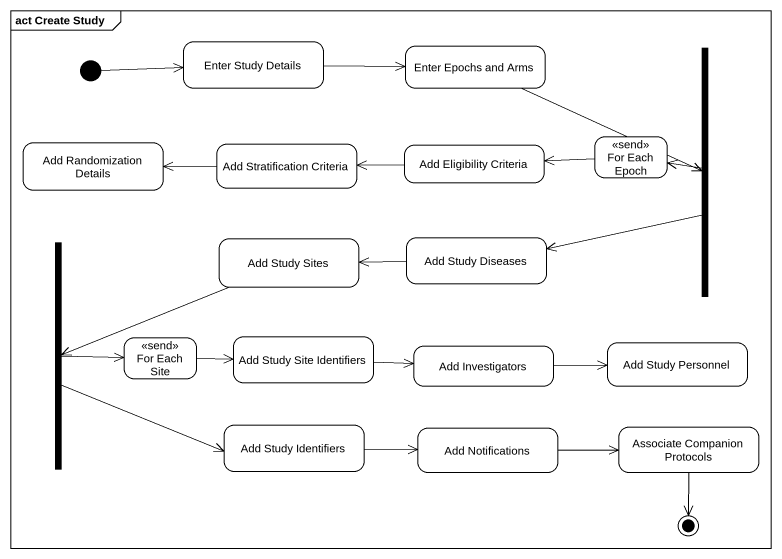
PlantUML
@startuml
mainframe act Create Study
hide empty description
state "Enter Study Details" as Enter_Study_Details
state "Enter Epochs and Arms" as Enter_Epochs_and_Arms
state fork1 <<fork>>
state "Add Randomization Details" as Add_Randomization_Details
state "Add Stratification Criteria" as Add_Stratification_Criteria
state "Add Eligibility Criteria" as Add_Eligibility_Criteria
state "For Each Epoch" as For_Each_Epoch <<send>>
state fork2 <<fork>>
state "Add Study Sites" as Add_Study_Sites
state "Add Study Diseases" as Add_Study_Diseases
state "For Each Site" as For_Each_Site <<send>>
state "Add Study Site Identifiers" as Add_Study_Site_Identifiers
state "Add Investigators" as Add_Investigators
state "Add Study Personnel" as Add_Study_Personnel
state "Add Study Identifiers" as Add_Study_Identifiers
state "Add Notifications" as Add_Notifications
state "Associate Companion Protocols" as Associate_Companion
[*] -right-> Enter_Study_Details
Enter_Study_Details -right-> Enter_Epochs_and_Arms
Enter_Epochs_and_Arms -right-> fork1
fork1 -left-> For_Each_Epoch
fork1 -left-> Add_Study_Diseases
Add_Stratification_Criteria -left-> Add_Randomization_Details
Add_Eligibility_Criteria -left-> Add_Stratification_Criteria
For_Each_Epoch -left-> Add_Eligibility_Criteria
fork2 -right-> For_Each_Site
fork2 -right-> Add_Study_Identifiers
Add_Study_Sites -left-> fork2
Add_Study_Diseases -left-> Add_Study_Sites
For_Each_Site -right-> Add_Study_Site_Identifiers
Add_Study_Site_Identifiers -right-> Add_Investigators
Add_Investigators -right-> Add_Study_Personnel
Add_Study_Identifiers -right-> Add_Notifications
Add_Notifications -right-> Associate_Companion
Associate_Companion --> [*]
@enduml
